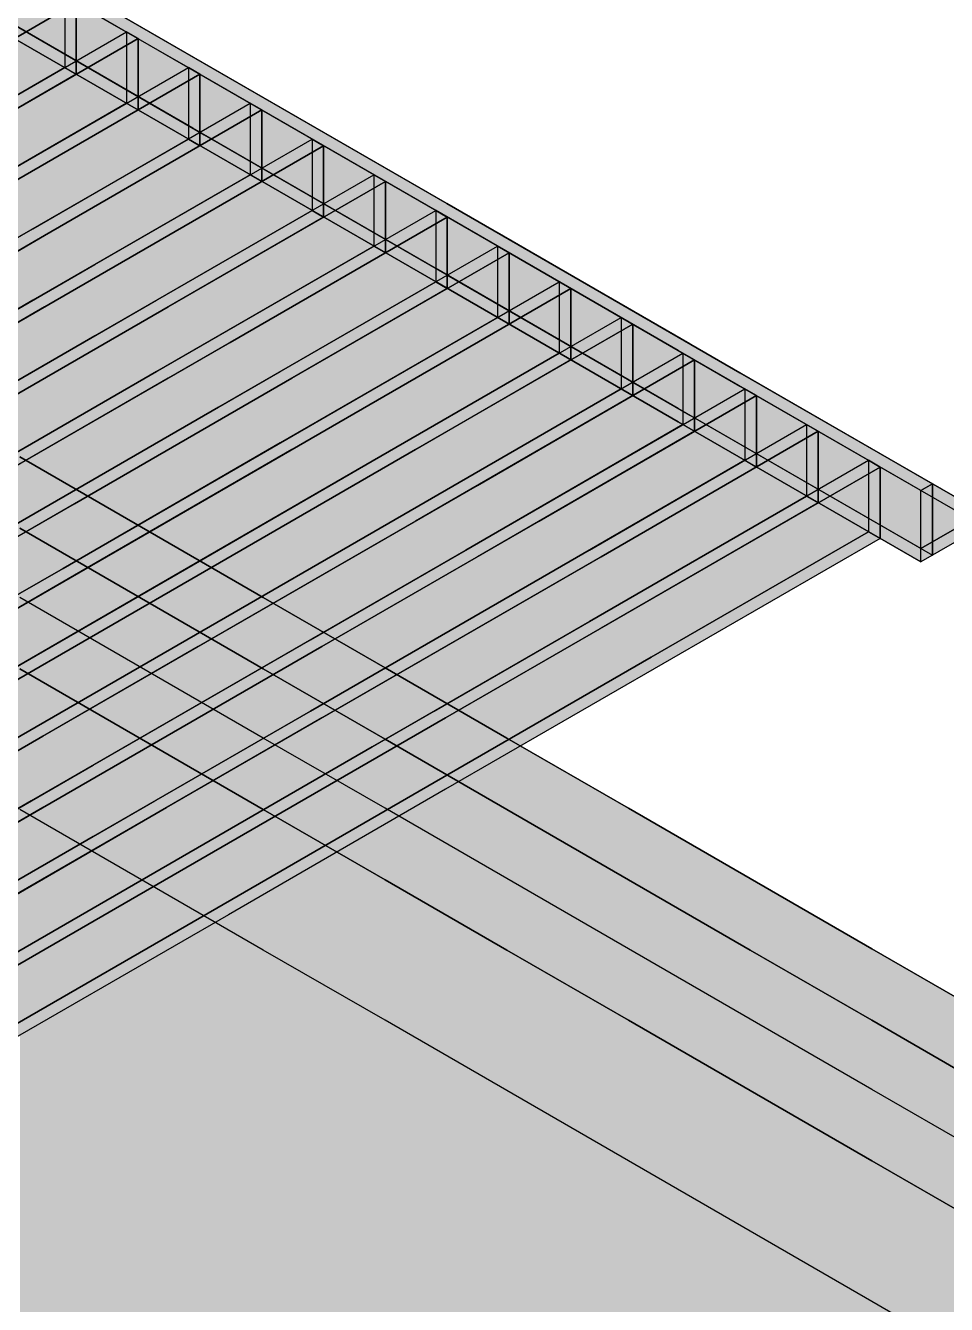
# Model space of a CAD drawing. Header units: metres. Extents: x 0 to 28.4, y 0 to 5.9.
# Drawn here: x 25.7743 to 26.1019, y 4.5685 to 5.0234 of the extents above; entities that cross this region are included whole.
import ezdxf

# ---------------------------------------------------------------- set-up
doc = ezdxf.new("R2010")
doc.units = ezdxf.units.M
doc.header["$LTSCALE"] = 0.25
doc.layers.add('ISO-ARISTAS', color=8, linetype='CONTINUOUS')
doc.layers.add('ISO-CONCRETO-SUP', color=254, linetype='CONTINUOUS', true_color=0xe8e8e8)

msp = doc.modelspace()

# ---------------------------------------------------------------- linework, layer by layer
at = {"layer": 'ISO-ARISTAS', "color": 250}
for p, q in [((25.83786, 5.00998), (25.75151, 5.05983)), ((25.75151, 5.05983), (25.83786, 5.00998)), ((25.83373, 5.0076), (25.74739, 5.05745)), ((25.83373, 5.0076), (25.74739, 5.05745)), ((25.85573, 4.99966), (25.76939, 5.04951)), ((25.76939, 5.04951), (25.85573, 4.99966)), ((25.76939, 5.04475), (25.85573, 4.9949)), ((25.76939, 5.04475), (25.85573, 4.9949)), ((25.83373, 4.98696), (25.74739, 5.03681)), ((25.83373, 4.98696), (25.74739, 5.03681)), ((25.71503, 4.98689), (25.79232, 5.03151)), ((25.79232, 5.03151), (25.71503, 4.98689)), ((25.83373, 4.9822), (25.74739, 5.03205)), ((25.83373, 4.9822), (25.74739, 5.03205)), ((25.74739, 5.03205), (25.83373, 4.9822)), ((25.74739, 5.03205), (25.83373, 4.9822)), ((25.75151, 5.03443), (25.83786, 4.98458)), ((25.75151, 5.03443), (25.83786, 4.98458)), ((25.78819, 5.03389), (25.78819, 5.00849)), ((25.78819, 5.03389), (25.78819, 5.00849)), ((25.79232, 5.00611), (25.79232, 5.03151)), ((25.79232, 5.03151), (25.79232, 5.00611)), ((25.73291, 4.97657), (25.81019, 5.02119)), ((25.73291, 4.97657), (25.81019, 5.02119)), ((25.73703, 4.97419), (25.81432, 5.01881)), ((25.81432, 5.01881), (25.73703, 4.97419)), ((25.81432, 5.01881), (25.81019, 5.02119)), ((25.81019, 5.02119), (25.81019, 4.99579)), ((25.81019, 5.02119), (25.81019, 4.99579)), ((25.81019, 5.02119), (25.81432, 5.01881)), ((25.81432, 4.99341), (25.81432, 5.01881)), ((25.81432, 5.01881), (25.81432, 4.99341)), ((25.9242, 4.96013), (25.83786, 5.00998)), ((25.83786, 5.00998), (25.9242, 4.96013)), ((25.71091, 4.96387), (25.78819, 5.00849)), ((25.78819, 5.00849), (25.71091, 4.96387)), ((25.79232, 5.00611), (25.71503, 4.96149)), ((25.79232, 5.00611), (25.71503, 4.96149)), ((25.7549, 4.96387), (25.83219, 5.00849)), ((25.7549, 4.96387), (25.83219, 5.00849)), ((25.75903, 4.96149), (25.83631, 5.00611)), ((25.83631, 5.00611), (25.75903, 4.96149)), ((25.78819, 5.00849), (25.79232, 5.00611)), ((25.78819, 5.00849), (25.79232, 5.00611)), ((25.83631, 5.00611), (25.83219, 5.00849)), ((25.83219, 5.00849), (25.83219, 4.98309)), ((25.83219, 5.00849), (25.83219, 4.98309)), ((25.83219, 5.00849), (25.83631, 5.00611)), ((25.92007, 4.95775), (25.83373, 5.0076)), ((25.92007, 4.95775), (25.83373, 5.0076)), ((25.83631, 4.98071), (25.83631, 5.00611)), ((25.83631, 5.00611), (25.83631, 4.98071)), ((25.94207, 4.94981), (25.85573, 4.99966)), ((25.85573, 4.99966), (25.94207, 4.94981)), ((25.73291, 4.95117), (25.81019, 4.99579)), ((25.81019, 4.99579), (25.73291, 4.95117)), ((25.7769, 4.95117), (25.85419, 4.99579)), ((25.7769, 4.95117), (25.85419, 4.99579)), ((25.81019, 4.99579), (25.81432, 4.99341)), ((25.81019, 4.99579), (25.81432, 4.99341)), ((25.85831, 4.99341), (25.85419, 4.99579)), ((25.85419, 4.99579), (25.85419, 4.97039)), ((25.85419, 4.99579), (25.85419, 4.97039)), ((25.85419, 4.99579), (25.85831, 4.99341)), ((25.85573, 4.9949), (25.94207, 4.94505)), ((25.85573, 4.9949), (25.94207, 4.94505)), ((25.81432, 4.99341), (25.73703, 4.94879)), ((25.81432, 4.99341), (25.73703, 4.94879)), ((25.78103, 4.94879), (25.85831, 4.99341)), ((25.85831, 4.99341), (25.78103, 4.94879)), ((25.85831, 4.96801), (25.85831, 4.99341)), ((25.85831, 4.99341), (25.85831, 4.96801)), ((25.92007, 4.93711), (25.83373, 4.98696)), ((25.92007, 4.93711), (25.83373, 4.98696)), ((25.7549, 4.93847), (25.83219, 4.98309)), ((25.83219, 4.98309), (25.7549, 4.93847)), ((25.7989, 4.93847), (25.87618, 4.98309)), ((25.7989, 4.93847), (25.87618, 4.98309)), ((25.83219, 4.98309), (25.83631, 4.98071)), ((25.83219, 4.98309), (25.83631, 4.98071)), ((25.92007, 4.93235), (25.83373, 4.9822)), ((25.92007, 4.93235), (25.83373, 4.9822)), ((25.83373, 4.9822), (25.92007, 4.93235)), ((25.83373, 4.9822), (25.92007, 4.93235)), ((25.83786, 4.98458), (25.9242, 4.93473)), ((25.83786, 4.98458), (25.9242, 4.93473)), ((25.88031, 4.98071), (25.87618, 4.98309)), ((25.87618, 4.98309), (25.87618, 4.95769)), ((25.87618, 4.98309), (25.87618, 4.95769)), ((25.87618, 4.98309), (25.88031, 4.98071)), ((25.83631, 4.98071), (25.75903, 4.93609)), ((25.83631, 4.98071), (25.75903, 4.93609)), ((25.80302, 4.93609), (25.88031, 4.98071)), ((25.88031, 4.98071), (25.80302, 4.93609)), ((25.88031, 4.95531), (25.88031, 4.98071)), ((25.88031, 4.98071), (25.88031, 4.95531)), ((25.7769, 4.92577), (25.85419, 4.97039)), ((25.85419, 4.97039), (25.7769, 4.92577)), ((25.85831, 4.96801), (25.78103, 4.92339)), ((25.85831, 4.96801), (25.78103, 4.92339)), ((25.8209, 4.92577), (25.89818, 4.97039)), ((25.8209, 4.92577), (25.89818, 4.97039)), ((25.82502, 4.92339), (25.9023, 4.96801)), ((25.9023, 4.96801), (25.82502, 4.92339)), ((25.85419, 4.97039), (25.85831, 4.96801)), ((25.85419, 4.97039), (25.85831, 4.96801)), ((25.9023, 4.96801), (25.89818, 4.97039)), ((25.89818, 4.97039), (25.89818, 4.94499)), ((25.89818, 4.97039), (25.89818, 4.94499)), ((25.89818, 4.97039), (25.9023, 4.96801)), ((25.9023, 4.94261), (25.9023, 4.96801)), ((25.9023, 4.96801), (25.9023, 4.94261)), ((26.01054, 4.91028), (25.9242, 4.96013)), ((25.9242, 4.96013), (26.01054, 4.91028)), ((25.7989, 4.91307), (25.87618, 4.95769)), ((25.87618, 4.95769), (25.7989, 4.91307)), ((25.88031, 4.95531), (25.80302, 4.91069)), ((25.88031, 4.95531), (25.80302, 4.91069)), ((25.84289, 4.91307), (25.92018, 4.95769)), ((25.84289, 4.91307), (25.92018, 4.95769)), ((25.84702, 4.91069), (25.9243, 4.95531)), ((25.9243, 4.95531), (25.84702, 4.91069)), ((25.87618, 4.95769), (25.88031, 4.95531)), ((25.87618, 4.95769), (25.88031, 4.95531)), ((26.00642, 4.9079), (25.92007, 4.95775)), ((26.00642, 4.9079), (25.92007, 4.95775)), ((25.9243, 4.95531), (25.92018, 4.95769)), ((25.92018, 4.95769), (25.92018, 4.93229)), ((25.92018, 4.95769), (25.92018, 4.93229)), ((25.92018, 4.95769), (25.9243, 4.95531)), ((25.9243, 4.92991), (25.9243, 4.95531)), ((25.9243, 4.95531), (25.9243, 4.92991)), ((25.69962, 4.90655), (25.7769, 4.95117)), ((25.69962, 4.90655), (25.7769, 4.95117)), ((26.02841, 4.89996), (25.94207, 4.94981)), ((25.94207, 4.94981), (26.02841, 4.89996)), ((25.70374, 4.90417), (25.78103, 4.94879)), ((25.78103, 4.94879), (25.70374, 4.90417)), ((25.8209, 4.90037), (25.89818, 4.94499)), ((25.89818, 4.94499), (25.8209, 4.90037)), ((25.86489, 4.90037), (25.94217, 4.94499)), ((25.86489, 4.90037), (25.94217, 4.94499)), ((25.89818, 4.94499), (25.9023, 4.94261)), ((25.89818, 4.94499), (25.9023, 4.94261)), ((25.94207, 4.94505), (26.02841, 4.8952)), ((25.94207, 4.94505), (26.02841, 4.8952)), ((25.9463, 4.94261), (25.94217, 4.94499)), ((25.94217, 4.94499), (25.94217, 4.91959)), ((25.94217, 4.94499), (25.94217, 4.91959)), ((25.94217, 4.94499), (25.9463, 4.94261)), ((25.9023, 4.94261), (25.82502, 4.89799)), ((25.9023, 4.94261), (25.82502, 4.89799)), ((25.86901, 4.89799), (25.9463, 4.94261)), ((25.9463, 4.94261), (25.86901, 4.89799)), ((25.9463, 4.91721), (25.9463, 4.94261)), ((25.9463, 4.94261), (25.9463, 4.91721)), ((25.72161, 4.89385), (25.7989, 4.93847)), ((25.72161, 4.89385), (25.7989, 4.93847)), ((25.72574, 4.89147), (25.80302, 4.93609)), ((25.80302, 4.93609), (25.72574, 4.89147)), ((26.00642, 4.88726), (25.92007, 4.93711)), ((26.00642, 4.88726), (25.92007, 4.93711)), ((25.84289, 4.88767), (25.92018, 4.93229)), ((25.92018, 4.93229), (25.84289, 4.88767)), ((25.88689, 4.88767), (25.96417, 4.93229)), ((25.88689, 4.88767), (25.96417, 4.93229)), ((26.00642, 4.8825), (25.92007, 4.93235)), ((26.00642, 4.8825), (25.92007, 4.93235)), ((25.92007, 4.93235), (26.00642, 4.8825)), ((25.92007, 4.93235), (26.00642, 4.8825)), ((25.92018, 4.93229), (25.9243, 4.92991)), ((25.92018, 4.93229), (25.9243, 4.92991)), ((25.9242, 4.93473), (26.01054, 4.88488)), ((25.9242, 4.93473), (26.01054, 4.88488)), ((25.9683, 4.92991), (25.96417, 4.93229)), ((25.96417, 4.93229), (25.96417, 4.90689)), ((25.96417, 4.93229), (25.96417, 4.90689)), ((25.96417, 4.93229), (25.9683, 4.92991)), ((25.9243, 4.92991), (25.84702, 4.88529)), ((25.9243, 4.92991), (25.84702, 4.88529)), ((25.89101, 4.88529), (25.9683, 4.92991)), ((25.9683, 4.92991), (25.89101, 4.88529)), ((25.9683, 4.90451), (25.9683, 4.92991)), ((25.9683, 4.92991), (25.9683, 4.90451)), ((25.69962, 4.88115), (25.7769, 4.92577)), ((25.7769, 4.92577), (25.69962, 4.88115)), ((25.78103, 4.92339), (25.70374, 4.87877)), ((25.78103, 4.92339), (25.70374, 4.87877)), ((25.74361, 4.88115), (25.8209, 4.92577)), ((25.74361, 4.88115), (25.8209, 4.92577)), ((25.74774, 4.87877), (25.82502, 4.92339)), ((25.82502, 4.92339), (25.74774, 4.87877)), ((25.86489, 4.87497), (25.94217, 4.91959)), ((25.94217, 4.91959), (25.86489, 4.87497)), ((25.90888, 4.87497), (25.98617, 4.91959)), ((25.90888, 4.87497), (25.98617, 4.91959)), ((25.94217, 4.91959), (25.9463, 4.91721)), ((25.94217, 4.91959), (25.9463, 4.91721)), ((25.99029, 4.91721), (25.98617, 4.91959)), ((25.98617, 4.91959), (25.98617, 4.89419)), ((25.98617, 4.91959), (25.98617, 4.89419)), ((25.98617, 4.91959), (25.99029, 4.91721)), ((25.72161, 4.86845), (25.7989, 4.91307)), ((25.7989, 4.91307), (25.72161, 4.86845)), ((25.76561, 4.86845), (25.84289, 4.91307)), ((25.76561, 4.86845), (25.84289, 4.91307)), ((25.9463, 4.91721), (25.86901, 4.87259)), ((25.9463, 4.91721), (25.86901, 4.87259)), ((25.91301, 4.87259), (25.99029, 4.91721)), ((25.99029, 4.91721), (25.91301, 4.87259)), ((25.99029, 4.89181), (25.99029, 4.91721)), ((25.99029, 4.91721), (25.99029, 4.89181)), ((25.80302, 4.91069), (25.72574, 4.86607)), ((25.80302, 4.91069), (25.72574, 4.86607)), ((25.76973, 4.86607), (25.84702, 4.91069)), ((25.84702, 4.91069), (25.76973, 4.86607)), ((26.09688, 4.86043), (26.01054, 4.91028)), ((26.01054, 4.91028), (26.09688, 4.86043)), ((25.88689, 4.86227), (25.96417, 4.90689)), ((25.96417, 4.90689), (25.88689, 4.86227)), ((25.9683, 4.90451), (25.89101, 4.85989)), ((25.9683, 4.90451), (25.89101, 4.85989)), ((25.93088, 4.86227), (26.00816, 4.90689)), ((25.93088, 4.86227), (26.00816, 4.90689)), ((25.93501, 4.85989), (26.01229, 4.90451)), ((26.01229, 4.90451), (25.93501, 4.85989)), ((25.96417, 4.90689), (25.9683, 4.90451)), ((25.96417, 4.90689), (25.9683, 4.90451)), ((26.09276, 4.85805), (26.00642, 4.9079)), ((26.09276, 4.85805), (26.00642, 4.9079)), ((26.01229, 4.90451), (26.00816, 4.90689)), ((26.00816, 4.90689), (26.00816, 4.88149)), ((26.00816, 4.90689), (26.00816, 4.88149)), ((26.00816, 4.90689), (26.01229, 4.90451)), ((26.01229, 4.87911), (26.01229, 4.90451)), ((26.01229, 4.90451), (26.01229, 4.87911)), ((25.74361, 4.85575), (25.8209, 4.90037)), ((25.8209, 4.90037), (25.74361, 4.85575)), ((25.78761, 4.85575), (25.86489, 4.90037)), ((25.78761, 4.85575), (25.86489, 4.90037)), ((26.11476, 4.85011), (26.02841, 4.89996)), ((26.02841, 4.89996), (26.11476, 4.85011)), ((25.82502, 4.89799), (25.74774, 4.85337)), ((25.82502, 4.89799), (25.74774, 4.85337)), ((25.79173, 4.85337), (25.86901, 4.89799)), ((25.86901, 4.89799), (25.79173, 4.85337)), ((26.02841, 4.8952), (26.11476, 4.84535)), ((26.02841, 4.8952), (26.11476, 4.84535)), ((25.90888, 4.84957), (25.98617, 4.89419)), ((25.98617, 4.89419), (25.90888, 4.84957)), ((25.99029, 4.89181), (25.91301, 4.84719)), ((25.99029, 4.89181), (25.91301, 4.84719)), ((25.95288, 4.84957), (26.03016, 4.89419)), ((25.95288, 4.84957), (26.03016, 4.89419)), ((25.957, 4.84719), (26.03429, 4.89181)), ((26.03429, 4.89181), (25.957, 4.84719)), ((25.98617, 4.89419), (25.99029, 4.89181)), ((25.98617, 4.89419), (25.99029, 4.89181)), ((26.03429, 4.89181), (26.03016, 4.89419)), ((26.03016, 4.89419), (26.03016, 4.86879)), ((26.03016, 4.89419), (26.03016, 4.86879)), ((26.03016, 4.89419), (26.03429, 4.89181)), ((26.03429, 4.86641), (26.03429, 4.89181)), ((26.03429, 4.89181), (26.03429, 4.86641)), ((25.76561, 4.84305), (25.84289, 4.88767)), ((25.84289, 4.88767), (25.76561, 4.84305)), ((25.8096, 4.84305), (25.88689, 4.88767)), ((25.8096, 4.84305), (25.88689, 4.88767)), ((26.09276, 4.83741), (26.00642, 4.88726)), ((26.09276, 4.83741), (26.00642, 4.88726)), ((25.84702, 4.88529), (25.76973, 4.84067)), ((25.84702, 4.88529), (25.76973, 4.84067)), ((25.81373, 4.84067), (25.89101, 4.88529)), ((25.89101, 4.88529), (25.81373, 4.84067)), ((25.93088, 4.83687), (26.00816, 4.88149)), ((26.00816, 4.88149), (25.93088, 4.83687)), ((25.97487, 4.83687), (26.05216, 4.88149)), ((25.97487, 4.83687), (26.05216, 4.88149)), ((26.09276, 4.83265), (26.00642, 4.8825)), ((26.09276, 4.83265), (26.00642, 4.8825)), ((26.00642, 4.8825), (26.09276, 4.83265)), ((26.00642, 4.8825), (26.09276, 4.83265)), ((26.00816, 4.88149), (26.01229, 4.87911)), ((26.00816, 4.88149), (26.01229, 4.87911)), ((26.01054, 4.88488), (26.09688, 4.83503)), ((26.01054, 4.88488), (26.09688, 4.83503)), ((26.05628, 4.87911), (26.05216, 4.88149)), ((26.05216, 4.88149), (26.05216, 4.85609)), ((26.05216, 4.88149), (26.05216, 4.85609)), ((26.05216, 4.88149), (26.05628, 4.87911)), ((26.01229, 4.87911), (25.93501, 4.83449)), ((26.01229, 4.87911), (25.93501, 4.83449)), ((25.979, 4.83449), (26.05628, 4.87911)), ((26.05628, 4.87911), (25.979, 4.83449)), ((26.05628, 4.85371), (26.05628, 4.87911)), ((26.05628, 4.87911), (26.05628, 4.85371)), ((25.78761, 4.83035), (25.86489, 4.87497)), ((25.86489, 4.87497), (25.78761, 4.83035)), ((25.86901, 4.87259), (25.79173, 4.82797)), ((25.86901, 4.87259), (25.79173, 4.82797)), ((25.8316, 4.83035), (25.90888, 4.87497)), ((25.8316, 4.83035), (25.90888, 4.87497)), ((25.83572, 4.82797), (25.91301, 4.87259)), ((25.91301, 4.87259), (25.83572, 4.82797)), ((25.81554, 4.845), (25.77224, 4.87)), ((25.77224, 4.87), (25.81554, 4.845)), ((25.95288, 4.82417), (26.03016, 4.86879)), ((26.03016, 4.86879), (25.95288, 4.82417)), ((25.99687, 4.82417), (26.07416, 4.86879)), ((25.99687, 4.82417), (26.07416, 4.86879)), ((26.03016, 4.86879), (26.03429, 4.86641)), ((26.03016, 4.86879), (26.03429, 4.86641)), ((26.07828, 4.86641), (26.07416, 4.86879)), ((26.07416, 4.86879), (26.07416, 4.84339)), ((26.07416, 4.86879), (26.07416, 4.84339)), ((26.07416, 4.86879), (26.07828, 4.86641)), ((26.03429, 4.86641), (25.957, 4.82179)), ((26.03429, 4.86641), (25.957, 4.82179)), ((26.001, 4.82179), (26.07828, 4.86641)), ((26.07828, 4.86641), (26.001, 4.82179)), ((26.07828, 4.84101), (26.07828, 4.86641)), ((26.07828, 4.86641), (26.07828, 4.84101)), ((25.8096, 4.81765), (25.88689, 4.86227)), ((25.88689, 4.86227), (25.8096, 4.81765)), ((25.89101, 4.85989), (25.81373, 4.81527)), ((25.89101, 4.85989), (25.81373, 4.81527)), ((25.8536, 4.81765), (25.93088, 4.86227)), ((25.8536, 4.81765), (25.93088, 4.86227)), ((25.85772, 4.81527), (25.93501, 4.85989)), ((25.93501, 4.85989), (25.85772, 4.81527)), ((26.09688, 4.86043), (26.09276, 4.85805)), ((26.09276, 4.85805), (26.09688, 4.86043)), ((26.09688, 4.83503), (26.09688, 4.86043)), ((26.09688, 4.86043), (26.09688, 4.83503)), ((25.71032, 4.81113), (25.78761, 4.85575)), ((25.71032, 4.81113), (25.78761, 4.85575)), ((25.97487, 4.81147), (26.05216, 4.85609)), ((26.05216, 4.85609), (25.97487, 4.81147)), ((26.05216, 4.85609), (26.05628, 4.85371)), ((26.05216, 4.85609), (26.05628, 4.85371)), ((26.09276, 4.83265), (26.09276, 4.85805)), ((26.09276, 4.83265), (26.09276, 4.85805)), ((25.71445, 4.80875), (25.79173, 4.85337)), ((25.79173, 4.85337), (25.71445, 4.80875)), ((25.8316, 4.80495), (25.90888, 4.84957)), ((25.90888, 4.84957), (25.8316, 4.80495)), ((25.87559, 4.80495), (25.95288, 4.84957)), ((25.87559, 4.80495), (25.95288, 4.84957)), ((26.05628, 4.85371), (25.979, 4.80909)), ((26.05628, 4.85371), (25.979, 4.80909)), ((26.11476, 4.85011), (26.09276, 4.83741)), ((26.09276, 4.83741), (26.11476, 4.85011)), ((25.85885, 4.82), (25.81554, 4.845)), ((25.81554, 4.845), (25.85885, 4.82)), ((25.91301, 4.84719), (25.83572, 4.80257)), ((25.91301, 4.84719), (25.83572, 4.80257)), ((25.87972, 4.80257), (25.957, 4.84719)), ((25.957, 4.84719), (25.87972, 4.80257)), ((26.11476, 4.84535), (26.09276, 4.83265)), ((26.11476, 4.84535), (26.09276, 4.83265)), ((25.73232, 4.79843), (25.8096, 4.84305)), ((25.73232, 4.79843), (25.8096, 4.84305)), ((25.73644, 4.79605), (25.81373, 4.84067)), ((25.81373, 4.84067), (25.73644, 4.79605)), ((25.81554, 4.8196), (25.77224, 4.8446)), ((25.77224, 4.8446), (25.81554, 4.8196)), ((25.77224, 4.8446), (25.81554, 4.8196)), ((25.77224, 4.8446), (25.81554, 4.8196)), ((25.99687, 4.79877), (26.07416, 4.84339)), ((26.07416, 4.84339), (25.99687, 4.79877)), ((26.07828, 4.84101), (26.001, 4.79639)), ((26.07828, 4.84101), (26.001, 4.79639)), ((26.07416, 4.84339), (26.07828, 4.84101)), ((26.07416, 4.84339), (26.07828, 4.84101)), ((25.8536, 4.79225), (25.93088, 4.83687)), ((25.93088, 4.83687), (25.8536, 4.79225)), ((25.89759, 4.79225), (25.97487, 4.83687)), ((25.89759, 4.79225), (25.97487, 4.83687)), ((26.09276, 4.83265), (26.09276, 4.83741)), ((26.09276, 4.83265), (26.09276, 4.83741)), ((25.93501, 4.83449), (25.85772, 4.78987)), ((25.93501, 4.83449), (25.85772, 4.78987)), ((25.90172, 4.78987), (25.979, 4.83449)), ((25.979, 4.83449), (25.90172, 4.78987)), ((26.09688, 4.83503), (26.09276, 4.83265)), ((26.09688, 4.83503), (26.09276, 4.83265)), ((25.71032, 4.78573), (25.78761, 4.83035)), ((25.78761, 4.83035), (25.71032, 4.78573)), ((25.79173, 4.82797), (25.71445, 4.78335)), ((25.79173, 4.82797), (25.71445, 4.78335)), ((25.75432, 4.78573), (25.8316, 4.83035)), ((25.75432, 4.78573), (25.8316, 4.83035)), ((25.75844, 4.78335), (25.83572, 4.82797)), ((25.83572, 4.82797), (25.75844, 4.78335)), ((25.87559, 4.77955), (25.95288, 4.82417)), ((25.95288, 4.82417), (25.87559, 4.77955)), ((25.91959, 4.77955), (25.99687, 4.82417)), ((25.91959, 4.77955), (25.99687, 4.82417)), ((25.73232, 4.77303), (25.8096, 4.81765)), ((25.8096, 4.81765), (25.73232, 4.77303)), ((25.81554, 4.795), (25.77224, 4.82)), ((25.81554, 4.795), (25.77224, 4.82)), ((25.77631, 4.77303), (25.8536, 4.81765)), ((25.77631, 4.77303), (25.8536, 4.81765)), ((25.85885, 4.7946), (25.81554, 4.8196)), ((25.81554, 4.8196), (25.85885, 4.7946)), ((25.81554, 4.8196), (25.85885, 4.7946)), ((25.81554, 4.8196), (25.85885, 4.7946)), ((25.90215, 4.795), (25.85885, 4.82)), ((25.85885, 4.82), (25.90215, 4.795)), ((25.957, 4.82179), (25.87972, 4.77717)), ((25.957, 4.82179), (25.87972, 4.77717)), ((25.92371, 4.77717), (26.001, 4.82179)), ((26.001, 4.82179), (25.92371, 4.77717)), ((25.81373, 4.81527), (25.73644, 4.77065)), ((25.81373, 4.81527), (25.73644, 4.77065)), ((25.78044, 4.77065), (25.85772, 4.81527)), ((25.85772, 4.81527), (25.78044, 4.77065)), ((25.89759, 4.76685), (25.97487, 4.81147)), ((25.97487, 4.81147), (25.89759, 4.76685)), ((25.979, 4.80909), (25.90172, 4.76447)), ((25.979, 4.80909), (25.90172, 4.76447)), ((25.75432, 4.76033), (25.8316, 4.80495)), ((25.8316, 4.80495), (25.75432, 4.76033)), ((25.79831, 4.76033), (25.87559, 4.80495)), ((25.79831, 4.76033), (25.87559, 4.80495)), ((25.83572, 4.80257), (25.75844, 4.75795)), ((25.83572, 4.80257), (25.75844, 4.75795)), ((25.80243, 4.75795), (25.87972, 4.80257)), ((25.87972, 4.80257), (25.80243, 4.75795)), ((25.85885, 4.77), (25.81554, 4.795)), ((25.85885, 4.77), (25.81554, 4.795)), ((25.94545, 4.77), (25.90215, 4.795)), ((25.90215, 4.795), (25.94545, 4.77)), ((25.91959, 4.75415), (25.99687, 4.79877)), ((25.99687, 4.79877), (25.91959, 4.75415)), ((26.001, 4.79639), (25.92371, 4.75177)), ((26.001, 4.79639), (25.92371, 4.75177)), ((25.81554, 4.7696), (25.77224, 4.7946)), ((25.77224, 4.7946), (25.81554, 4.7696)), ((25.77631, 4.74763), (25.8536, 4.79225)), ((25.8536, 4.79225), (25.77631, 4.74763)), ((25.82031, 4.74763), (25.89759, 4.79225)), ((25.82031, 4.74763), (25.89759, 4.79225)), ((25.90215, 4.7696), (25.85885, 4.7946)), ((25.85885, 4.7946), (25.90215, 4.7696)), ((25.85885, 4.7946), (25.90215, 4.7696)), ((25.85885, 4.7946), (25.90215, 4.7696)), ((25.85772, 4.78987), (25.78044, 4.74525)), ((25.85772, 4.78987), (25.78044, 4.74525)), ((25.82443, 4.74525), (25.90172, 4.78987)), ((25.90172, 4.78987), (25.82443, 4.74525)), ((25.79831, 4.73493), (25.87559, 4.77955)), ((25.87559, 4.77955), (25.79831, 4.73493)), ((25.87972, 4.77717), (25.80243, 4.73255)), ((25.87972, 4.77717), (25.80243, 4.73255)), ((25.8423, 4.73493), (25.91959, 4.77955)), ((25.8423, 4.73493), (25.91959, 4.77955)), ((25.84643, 4.73255), (25.92371, 4.77717)), ((25.92371, 4.77717), (25.84643, 4.73255)), ((25.69903, 4.72841), (25.77631, 4.77303)), ((25.69903, 4.72841), (25.77631, 4.77303)), ((25.70315, 4.72603), (25.78044, 4.77065)), ((25.78044, 4.77065), (25.70315, 4.72603)), ((25.85885, 4.7446), (25.81554, 4.7696)), ((25.81554, 4.7696), (25.85885, 4.7446)), ((25.90215, 4.745), (25.85885, 4.77)), ((25.90215, 4.745), (25.85885, 4.77)), ((25.94545, 4.7446), (25.90215, 4.7696)), ((25.90215, 4.7696), (25.94545, 4.7446)), ((25.90215, 4.7696), (25.94545, 4.7446)), ((25.90215, 4.7696), (25.94545, 4.7446)), ((25.98875, 4.745), (25.94545, 4.77)), ((25.94545, 4.77), (25.98875, 4.745)), ((25.82031, 4.72223), (25.89759, 4.76685)), ((25.89759, 4.76685), (25.82031, 4.72223)), ((25.90172, 4.76447), (25.82443, 4.71985)), ((25.90172, 4.76447), (25.82443, 4.71985)), ((25.72103, 4.71571), (25.79831, 4.76033)), ((25.72103, 4.71571), (25.79831, 4.76033)), ((25.72515, 4.71333), (25.80243, 4.75795)), ((25.80243, 4.75795), (25.72515, 4.71333)), ((25.8423, 4.70953), (25.91959, 4.75415)), ((25.91959, 4.75415), (25.8423, 4.70953)), ((25.92371, 4.75177), (25.84643, 4.70715)), ((25.92371, 4.75177), (25.84643, 4.70715)), ((25.69903, 4.70301), (25.77631, 4.74763)), ((25.77631, 4.74763), (25.69903, 4.70301)), ((25.78044, 4.74525), (25.70315, 4.70063)), ((25.78044, 4.74525), (25.70315, 4.70063)), ((25.74302, 4.70301), (25.82031, 4.74763)), ((25.74302, 4.70301), (25.82031, 4.74763)), ((25.74715, 4.70063), (25.82443, 4.74525)), ((25.82443, 4.74525), (25.74715, 4.70063)), ((25.94545, 4.72), (25.90215, 4.745)), ((25.94545, 4.72), (25.90215, 4.745)), ((26.03205, 4.72), (25.98875, 4.745)), ((25.98875, 4.745), (26.03205, 4.72)), ((25.81554, 4.7196), (25.77224, 4.7446)), ((25.81554, 4.7196), (25.77224, 4.7446)), ((25.90215, 4.7196), (25.85885, 4.7446)), ((25.85885, 4.7446), (25.90215, 4.7196)), ((25.98875, 4.7196), (25.94545, 4.7446)), ((25.94545, 4.7446), (25.98875, 4.7196)), ((25.94545, 4.7446), (25.98875, 4.7196)), ((25.94545, 4.7446), (25.98875, 4.7196)), ((25.72103, 4.69031), (25.79831, 4.73493)), ((25.79831, 4.73493), (25.72103, 4.69031)), ((25.80243, 4.73255), (25.72515, 4.68793)), ((25.80243, 4.73255), (25.72515, 4.68793)), ((25.76502, 4.69031), (25.8423, 4.73493)), ((25.76502, 4.69031), (25.8423, 4.73493)), ((25.76914, 4.68793), (25.84643, 4.73255)), ((25.84643, 4.73255), (25.76914, 4.68793)), ((25.74302, 4.67761), (25.82031, 4.72223)), ((25.82031, 4.72223), (25.74302, 4.67761)), ((25.82443, 4.71985), (25.74715, 4.67523)), ((25.82443, 4.71985), (25.74715, 4.67523)), ((25.85885, 4.6946), (25.81554, 4.7196)), ((25.85885, 4.6946), (25.81554, 4.7196)), ((25.94545, 4.6946), (25.90215, 4.7196)), ((25.90215, 4.7196), (25.94545, 4.6946)), ((25.98875, 4.695), (25.94545, 4.72)), ((25.98875, 4.695), (25.94545, 4.72)), ((26.03205, 4.6946), (25.98875, 4.7196)), ((25.98875, 4.7196), (26.03205, 4.6946)), ((25.98875, 4.7196), (26.03205, 4.6946)), ((25.98875, 4.7196), (26.03205, 4.6946)), ((26.07535, 4.695), (26.03205, 4.72)), ((26.03205, 4.72), (26.07535, 4.695)), ((25.76502, 4.66491), (25.8423, 4.70953)), ((25.8423, 4.70953), (25.76502, 4.66491)), ((25.84643, 4.70715), (25.76914, 4.66253)), ((25.84643, 4.70715), (25.76914, 4.66253)), ((26.03205, 4.67), (25.98875, 4.695)), ((26.03205, 4.67), (25.98875, 4.695)), ((26.11865, 4.67), (26.07535, 4.695)), ((26.07535, 4.695), (26.11865, 4.67)), ((25.90215, 4.6696), (25.85885, 4.6946)), ((25.90215, 4.6696), (25.85885, 4.6946)), ((25.98875, 4.6696), (25.94545, 4.6946)), ((25.94545, 4.6946), (25.98875, 4.6696)), ((26.07535, 4.6696), (26.03205, 4.6946)), ((26.03205, 4.6946), (26.07535, 4.6696)), ((26.03205, 4.6946), (26.07535, 4.6696)), ((26.03205, 4.6946), (26.07535, 4.6696)), ((25.94545, 4.6446), (25.90215, 4.6696)), ((25.94545, 4.6446), (25.90215, 4.6696)), ((26.03205, 4.6446), (25.98875, 4.6696)), ((25.98875, 4.6696), (26.03205, 4.6446)), ((26.07535, 4.645), (26.03205, 4.67)), ((26.07535, 4.645), (26.03205, 4.67)), ((26.11865, 4.6446), (26.07535, 4.6696)), ((26.07535, 4.6696), (26.11865, 4.6446)), ((26.07535, 4.6696), (26.11865, 4.6446)), ((26.07535, 4.6696), (26.11865, 4.6446)), ((26.11865, 4.62), (26.07535, 4.645)), ((26.11865, 4.62), (26.07535, 4.645)), ((25.98875, 4.6196), (25.94545, 4.6446)), ((25.98875, 4.6196), (25.94545, 4.6446)), ((26.07535, 4.6196), (26.03205, 4.6446)), ((26.03205, 4.6446), (26.07535, 4.6196)), ((26.03205, 4.5946), (25.98875, 4.6196)), ((26.03205, 4.5946), (25.98875, 4.6196)), ((26.11865, 4.5946), (26.07535, 4.6196)), ((26.07535, 4.6196), (26.11865, 4.5946)), ((26.07535, 4.5696), (26.03205, 4.5946)), ((26.07535, 4.5696), (26.03205, 4.5946)), ((26.11865, 4.5446), (26.07535, 4.5696)), ((26.11865, 4.5446), (26.07535, 4.5696))]:
    msp.add_line(p, q, dxfattribs=at)
at = {"layer": 'ISO-CONCRETO-SUP', "true_color": 0x525d6b}
for points in [[(25.75151, 5.05983), (25.83786, 5.00998), (25.74739, 5.05745), (25.83373, 5.0076)], [(25.76939, 5.04951), (25.85573, 4.99966), (25.74739, 5.03681), (25.83373, 4.98696)], [(25.76939, 5.04475), (25.85573, 4.9949), (25.74739, 5.03205), (25.83373, 4.9822)], [(25.78819, 5.03389), (25.79232, 5.03151), (25.71091, 4.98927), (25.71503, 4.98689)], [(25.75151, 5.03443), (25.83786, 4.98458), (25.74739, 5.03205), (25.83373, 4.9822)], [(25.81019, 5.02119), (25.81432, 5.01881), (25.73291, 4.97657), (25.73703, 4.97419)], [(25.83786, 5.00998), (25.9242, 4.96013), (25.83373, 5.0076), (25.92007, 4.95775)], [(25.78819, 5.00849), (25.79232, 5.00611), (25.71091, 4.96387), (25.71503, 4.96149)], [(25.83219, 5.00849), (25.83631, 5.00611), (25.7549, 4.96387), (25.75903, 4.96149)], [(25.85573, 4.99966), (25.94207, 4.94981), (25.83373, 4.98696), (25.92007, 4.93711)], [(25.81019, 4.99579), (25.81432, 4.99341), (25.73291, 4.95117), (25.73703, 4.94879)], [(25.85419, 4.99579), (25.85831, 4.99341), (25.7769, 4.95117), (25.78103, 4.94879)], [(25.85573, 4.9949), (25.94207, 4.94505), (25.83373, 4.9822), (25.92007, 4.93235)], [(25.83219, 4.98309), (25.83631, 4.98071), (25.7549, 4.93847), (25.75903, 4.93609)], [(25.87618, 4.98309), (25.88031, 4.98071), (25.7989, 4.93847), (25.80302, 4.93609)], [(25.83786, 4.98458), (25.9242, 4.93473), (25.83373, 4.9822), (25.92007, 4.93235)], [(25.85419, 4.97039), (25.85831, 4.96801), (25.7769, 4.92577), (25.78103, 4.92339)], [(25.89818, 4.97039), (25.9023, 4.96801), (25.8209, 4.92577), (25.82502, 4.92339)], [(25.9242, 4.96013), (26.01054, 4.91028), (25.92007, 4.95775), (26.00642, 4.9079)], [(25.87618, 4.95769), (25.88031, 4.95531), (25.7989, 4.91307), (25.80302, 4.91069)], [(25.92018, 4.95769), (25.9243, 4.95531), (25.84289, 4.91307), (25.84702, 4.91069)], [(25.7769, 4.95117), (25.78103, 4.94879), (25.69962, 4.90655), (25.70374, 4.90417)], [(25.94207, 4.94981), (26.02841, 4.89996), (25.92007, 4.93711), (26.00642, 4.88726)], [(25.89818, 4.94499), (25.9023, 4.94261), (25.8209, 4.90037), (25.82502, 4.89799)], [(25.94217, 4.94499), (25.9463, 4.94261), (25.86489, 4.90037), (25.86901, 4.89799)], [(25.94207, 4.94505), (26.02841, 4.8952), (25.92007, 4.93235), (26.00642, 4.8825)], [(25.7989, 4.93847), (25.80302, 4.93609), (25.72161, 4.89385), (25.72574, 4.89147)], [(25.92018, 4.93229), (25.9243, 4.92991), (25.84289, 4.88767), (25.84702, 4.88529)], [(25.96417, 4.93229), (25.9683, 4.92991), (25.88689, 4.88767), (25.89101, 4.88529)], [(25.9242, 4.93473), (26.01054, 4.88488), (25.92007, 4.93235), (26.00642, 4.8825)], [(25.7769, 4.92577), (25.78103, 4.92339), (25.69962, 4.88115), (25.70374, 4.87877)], [(25.8209, 4.92577), (25.82502, 4.92339), (25.74361, 4.88115), (25.74774, 4.87877)], [(25.94217, 4.91959), (25.9463, 4.91721), (25.86489, 4.87497), (25.86901, 4.87259)], [(25.98617, 4.91959), (25.99029, 4.91721), (25.90888, 4.87497), (25.91301, 4.87259)], [(25.7989, 4.91307), (25.80302, 4.91069), (25.72161, 4.86845), (25.72574, 4.86607)], [(25.84289, 4.91307), (25.84702, 4.91069), (25.76561, 4.86845), (25.76973, 4.86607)], [(26.01054, 4.91028), (26.09688, 4.86043), (26.00642, 4.9079), (26.09276, 4.85805)], [(25.96417, 4.90689), (25.9683, 4.90451), (25.88689, 4.86227), (25.89101, 4.85989)], [(26.00816, 4.90689), (26.01229, 4.90451), (25.93088, 4.86227), (25.93501, 4.85989)], [(25.8209, 4.90037), (25.82502, 4.89799), (25.74361, 4.85575), (25.74774, 4.85337)], [(25.86489, 4.90037), (25.86901, 4.89799), (25.78761, 4.85575), (25.79173, 4.85337)], [(26.02841, 4.89996), (26.11476, 4.85011), (26.00642, 4.88726), (26.09276, 4.83741)], [(26.02841, 4.8952), (26.11476, 4.84535), (26.00642, 4.8825), (26.09276, 4.83265)], [(25.98617, 4.89419), (25.99029, 4.89181), (25.90888, 4.84957), (25.91301, 4.84719)], [(26.03016, 4.89419), (26.03429, 4.89181), (25.95288, 4.84957), (25.957, 4.84719)], [(25.84289, 4.88767), (25.84702, 4.88529), (25.76561, 4.84305), (25.76973, 4.84067)], [(25.88689, 4.88767), (25.89101, 4.88529), (25.8096, 4.84305), (25.81373, 4.84067)], [(26.00816, 4.88149), (26.01229, 4.87911), (25.93088, 4.83687), (25.93501, 4.83449)], [(26.05216, 4.88149), (26.05628, 4.87911), (25.97487, 4.83687), (25.979, 4.83449)], [(26.01054, 4.88488), (26.09688, 4.83503), (26.00642, 4.8825), (26.09276, 4.83265)], [(25.86489, 4.87497), (25.86901, 4.87259), (25.78761, 4.83035), (25.79173, 4.82797)], [(25.90888, 4.87497), (25.91301, 4.87259), (25.8316, 4.83035), (25.83572, 4.82797)], [(26.03016, 4.86879), (26.03429, 4.86641), (25.95288, 4.82417), (25.957, 4.82179)], [(26.07416, 4.86879), (26.07828, 4.86641), (25.99687, 4.82417), (26.001, 4.82179)], [(25.88689, 4.86227), (25.89101, 4.85989), (25.8096, 4.81765), (25.81373, 4.81527)], [(25.93088, 4.86227), (25.93501, 4.85989), (25.8536, 4.81765), (25.85772, 4.81527)], [(25.78761, 4.85575), (25.79173, 4.85337), (25.71032, 4.81113), (25.71445, 4.80875)], [(26.05216, 4.85609), (26.05628, 4.85371), (25.97487, 4.81147), (25.979, 4.80909)], [(25.90888, 4.84957), (25.91301, 4.84719), (25.8316, 4.80495), (25.83572, 4.80257)], [(25.95288, 4.84957), (25.957, 4.84719), (25.87559, 4.80495), (25.87972, 4.80257)], [(25.8096, 4.84305), (25.81373, 4.84067), (25.73232, 4.79843), (25.73644, 4.79605)], [(26.07416, 4.84339), (26.07828, 4.84101), (25.99687, 4.79877), (26.001, 4.79639)], [(25.93088, 4.83687), (25.93501, 4.83449), (25.8536, 4.79225), (25.85772, 4.78987)], [(25.97487, 4.83687), (25.979, 4.83449), (25.89759, 4.79225), (25.90172, 4.78987)], [(25.78761, 4.83035), (25.79173, 4.82797), (25.71032, 4.78573), (25.71445, 4.78335)], [(25.8316, 4.83035), (25.83572, 4.82797), (25.75432, 4.78573), (25.75844, 4.78335)], [(25.95288, 4.82417), (25.957, 4.82179), (25.87559, 4.77955), (25.87972, 4.77717)], [(25.99687, 4.82417), (26.001, 4.82179), (25.91959, 4.77955), (25.92371, 4.77717)], [(25.8096, 4.81765), (25.81373, 4.81527), (25.73232, 4.77303), (25.73644, 4.77065)], [(25.8536, 4.81765), (25.85772, 4.81527), (25.77631, 4.77303), (25.78044, 4.77065)], [(25.97487, 4.81147), (25.979, 4.80909), (25.89759, 4.76685), (25.90172, 4.76447)], [(25.8316, 4.80495), (25.83572, 4.80257), (25.75432, 4.76033), (25.75844, 4.75795)], [(25.87559, 4.80495), (25.87972, 4.80257), (25.79831, 4.76033), (25.80243, 4.75795)], [(25.99687, 4.79877), (26.001, 4.79639), (25.91959, 4.75415), (25.92371, 4.75177)], [(25.8536, 4.79225), (25.85772, 4.78987), (25.77631, 4.74763), (25.78044, 4.74525)], [(25.89759, 4.79225), (25.90172, 4.78987), (25.82031, 4.74763), (25.82443, 4.74525)], [(25.87559, 4.77955), (25.87972, 4.77717), (25.79831, 4.73493), (25.80243, 4.73255)], [(25.91959, 4.77955), (25.92371, 4.77717), (25.8423, 4.73493), (25.84643, 4.73255)], [(25.77631, 4.77303), (25.78044, 4.77065), (25.69903, 4.72841), (25.70315, 4.72603)], [(25.89759, 4.76685), (25.90172, 4.76447), (25.82031, 4.72223), (25.82443, 4.71985)], [(25.79831, 4.76033), (25.80243, 4.75795), (25.72103, 4.71571), (25.72515, 4.71333)], [(25.91959, 4.75415), (25.92371, 4.75177), (25.8423, 4.70953), (25.84643, 4.70715)], [(25.77631, 4.74763), (25.78044, 4.74525), (25.69903, 4.70301), (25.70315, 4.70063)], [(25.82031, 4.74763), (25.82443, 4.74525), (25.74302, 4.70301), (25.74715, 4.70063)], [(25.79831, 4.73493), (25.80243, 4.73255), (25.72103, 4.69031), (25.72515, 4.68793)], [(25.8423, 4.73493), (25.84643, 4.73255), (25.76502, 4.69031), (25.76914, 4.68793)], [(25.82031, 4.72223), (25.82443, 4.71985), (25.74302, 4.67761), (25.74715, 4.67523)], [(25.8423, 4.70953), (25.84643, 4.70715), (25.76502, 4.66491), (25.76914, 4.66253)]]:
    msp.add_solid(points, dxfattribs=at)
at = {"layer": 'ISO-CONCRETO-SUP', "true_color": 0x4a5461}
for points in [[(25.75151, 5.03443), (25.83786, 4.98458), (25.75151, 5.05983), (25.83786, 5.00998)], [(25.74739, 5.03205), (25.83373, 4.9822), (25.74739, 5.05745), (25.83373, 5.0076)], [(25.76939, 5.04475), (25.85573, 4.9949), (25.76939, 5.04951), (25.85573, 4.99966)], [(25.74739, 5.03205), (25.83373, 4.9822), (25.74739, 5.03681), (25.83373, 4.98696)], [(25.78819, 5.00849), (25.79232, 5.00611), (25.78819, 5.03389), (25.79232, 5.03151)], [(25.81019, 4.99579), (25.81432, 4.99341), (25.81019, 5.02119), (25.81432, 5.01881)], [(25.83786, 4.98458), (25.9242, 4.93473), (25.83786, 5.00998), (25.9242, 4.96013)], [(25.83219, 4.98309), (25.83631, 4.98071), (25.83219, 5.00849), (25.83631, 5.00611)], [(25.83373, 4.9822), (25.92007, 4.93235), (25.83373, 5.0076), (25.92007, 4.95775)], [(25.85573, 4.9949), (25.94207, 4.94505), (25.85573, 4.99966), (25.94207, 4.94981)], [(25.85419, 4.97039), (25.85831, 4.96801), (25.85419, 4.99579), (25.85831, 4.99341)], [(25.83373, 4.9822), (25.92007, 4.93235), (25.83373, 4.98696), (25.92007, 4.93711)], [(25.87618, 4.95769), (25.88031, 4.95531), (25.87618, 4.98309), (25.88031, 4.98071)], [(25.89818, 4.94499), (25.9023, 4.94261), (25.89818, 4.97039), (25.9023, 4.96801)], [(25.9242, 4.93473), (26.01054, 4.88488), (25.9242, 4.96013), (26.01054, 4.91028)], [(25.92007, 4.93235), (26.00642, 4.8825), (25.92007, 4.95775), (26.00642, 4.9079)], [(25.92018, 4.93229), (25.9243, 4.92991), (25.92018, 4.95769), (25.9243, 4.95531)], [(25.94207, 4.94505), (26.02841, 4.8952), (25.94207, 4.94981), (26.02841, 4.89996)], [(25.94217, 4.91959), (25.9463, 4.91721), (25.94217, 4.94499), (25.9463, 4.94261)], [(25.92007, 4.93235), (26.00642, 4.8825), (25.92007, 4.93711), (26.00642, 4.88726)], [(25.96417, 4.90689), (25.9683, 4.90451), (25.96417, 4.93229), (25.9683, 4.92991)], [(25.98617, 4.89419), (25.99029, 4.89181), (25.98617, 4.91959), (25.99029, 4.91721)], [(26.01054, 4.88488), (26.09688, 4.83503), (26.01054, 4.91028), (26.09688, 4.86043)], [(26.00642, 4.8825), (26.09276, 4.83265), (26.00642, 4.9079), (26.09276, 4.85805)], [(26.00816, 4.88149), (26.01229, 4.87911), (26.00816, 4.90689), (26.01229, 4.90451)], [(26.02841, 4.8952), (26.11476, 4.84535), (26.02841, 4.89996), (26.11476, 4.85011)], [(26.03016, 4.86879), (26.03429, 4.86641), (26.03016, 4.89419), (26.03429, 4.89181)], [(26.00642, 4.8825), (26.09276, 4.83265), (26.00642, 4.88726), (26.09276, 4.83741)], [(26.05216, 4.85609), (26.05628, 4.85371), (26.05216, 4.88149), (26.05628, 4.87911)], [(26.07416, 4.84339), (26.07828, 4.84101), (26.07416, 4.86879), (26.07828, 4.86641)]]:
    msp.add_solid(points, dxfattribs=at)
at = {"layer": 'ISO-CONCRETO-SUP', "true_color": 0x424b57}
for points in [[(25.78819, 5.00849), (25.71091, 4.96387), (25.78819, 5.03389), (25.71091, 4.98927)], [(25.79232, 5.00611), (25.71503, 4.96149), (25.79232, 5.03151), (25.71503, 4.98689)], [(25.81019, 4.99579), (25.73291, 4.95117), (25.81019, 5.02119), (25.73291, 4.97657)], [(25.81432, 4.99341), (25.73703, 4.94879), (25.81432, 5.01881), (25.73703, 4.97419)], [(25.83219, 4.98309), (25.7549, 4.93847), (25.83219, 5.00849), (25.7549, 4.96387)], [(25.83631, 4.98071), (25.75903, 4.93609), (25.83631, 5.00611), (25.75903, 4.96149)], [(25.85419, 4.97039), (25.7769, 4.92577), (25.85419, 4.99579), (25.7769, 4.95117)], [(25.85831, 4.96801), (25.78103, 4.92339), (25.85831, 4.99341), (25.78103, 4.94879)], [(25.87618, 4.95769), (25.7989, 4.91307), (25.87618, 4.98309), (25.7989, 4.93847)], [(25.88031, 4.95531), (25.80302, 4.91069), (25.88031, 4.98071), (25.80302, 4.93609)], [(25.89818, 4.94499), (25.8209, 4.90037), (25.89818, 4.97039), (25.8209, 4.92577)], [(25.9023, 4.94261), (25.82502, 4.89799), (25.9023, 4.96801), (25.82502, 4.92339)], [(25.92018, 4.93229), (25.84289, 4.88767), (25.92018, 4.95769), (25.84289, 4.91307)], [(25.9243, 4.92991), (25.84702, 4.88529), (25.9243, 4.95531), (25.84702, 4.91069)], [(25.7769, 4.92577), (25.69962, 4.88115), (25.7769, 4.95117), (25.69962, 4.90655)], [(25.78103, 4.92339), (25.70374, 4.87877), (25.78103, 4.94879), (25.70374, 4.90417)], [(25.94217, 4.91959), (25.86489, 4.87497), (25.94217, 4.94499), (25.86489, 4.90037)], [(25.9463, 4.91721), (25.86901, 4.87259), (25.9463, 4.94261), (25.86901, 4.89799)], [(25.7989, 4.91307), (25.72161, 4.86845), (25.7989, 4.93847), (25.72161, 4.89385)], [(25.80302, 4.91069), (25.72574, 4.86607), (25.80302, 4.93609), (25.72574, 4.89147)], [(25.96417, 4.90689), (25.88689, 4.86227), (25.96417, 4.93229), (25.88689, 4.88767)], [(25.9683, 4.90451), (25.89101, 4.85989), (25.9683, 4.92991), (25.89101, 4.88529)], [(25.8209, 4.90037), (25.74361, 4.85575), (25.8209, 4.92577), (25.74361, 4.88115)], [(25.82502, 4.89799), (25.74774, 4.85337), (25.82502, 4.92339), (25.74774, 4.87877)], [(25.98617, 4.89419), (25.90888, 4.84957), (25.98617, 4.91959), (25.90888, 4.87497)], [(25.84289, 4.88767), (25.76561, 4.84305), (25.84289, 4.91307), (25.76561, 4.86845)], [(25.99029, 4.89181), (25.91301, 4.84719), (25.99029, 4.91721), (25.91301, 4.87259)], [(25.84702, 4.88529), (25.76973, 4.84067), (25.84702, 4.91069), (25.76973, 4.86607)], [(26.00816, 4.88149), (25.93088, 4.83687), (26.00816, 4.90689), (25.93088, 4.86227)], [(26.01229, 4.87911), (25.93501, 4.83449), (26.01229, 4.90451), (25.93501, 4.85989)], [(25.86489, 4.87497), (25.78761, 4.83035), (25.86489, 4.90037), (25.78761, 4.85575)], [(25.86901, 4.87259), (25.79173, 4.82797), (25.86901, 4.89799), (25.79173, 4.85337)], [(26.03016, 4.86879), (25.95288, 4.82417), (26.03016, 4.89419), (25.95288, 4.84957)], [(26.03429, 4.86641), (25.957, 4.82179), (26.03429, 4.89181), (25.957, 4.84719)], [(25.88689, 4.86227), (25.8096, 4.81765), (25.88689, 4.88767), (25.8096, 4.84305)], [(25.89101, 4.85989), (25.81373, 4.81527), (25.89101, 4.88529), (25.81373, 4.84067)], [(26.05216, 4.85609), (25.97487, 4.81147), (26.05216, 4.88149), (25.97487, 4.83687)], [(26.05628, 4.85371), (25.979, 4.80909), (26.05628, 4.87911), (25.979, 4.83449)], [(25.90888, 4.84957), (25.8316, 4.80495), (25.90888, 4.87497), (25.8316, 4.83035)], [(25.91301, 4.84719), (25.83572, 4.80257), (25.91301, 4.87259), (25.83572, 4.82797)], [(26.07416, 4.84339), (25.99687, 4.79877), (26.07416, 4.86879), (25.99687, 4.82417)], [(26.07828, 4.84101), (26.001, 4.79639), (26.07828, 4.86641), (26.001, 4.82179)], [(25.93088, 4.83687), (25.8536, 4.79225), (25.93088, 4.86227), (25.8536, 4.81765)], [(25.93501, 4.83449), (25.85772, 4.78987), (25.93501, 4.85989), (25.85772, 4.81527)], [(26.09688, 4.83503), (26.09276, 4.83265), (26.09688, 4.86043), (26.09276, 4.85805)], [(25.78761, 4.83035), (25.71032, 4.78573), (25.78761, 4.85575), (25.71032, 4.81113)], [(25.79173, 4.82797), (25.71445, 4.78335), (25.79173, 4.85337), (25.71445, 4.80875)], [(25.95288, 4.82417), (25.87559, 4.77955), (25.95288, 4.84957), (25.87559, 4.80495)], [(26.11476, 4.84535), (26.09276, 4.83265), (26.11476, 4.85011), (26.09276, 4.83741)], [(25.957, 4.82179), (25.87972, 4.77717), (25.957, 4.84719), (25.87972, 4.80257)], [(25.8096, 4.81765), (25.73232, 4.77303), (25.8096, 4.84305), (25.73232, 4.79843)], [(25.81373, 4.81527), (25.73644, 4.77065), (25.81373, 4.84067), (25.73644, 4.79605)], [(25.97487, 4.81147), (25.89759, 4.76685), (25.97487, 4.83687), (25.89759, 4.79225)], [(25.979, 4.80909), (25.90172, 4.76447), (25.979, 4.83449), (25.90172, 4.78987)], [(25.8316, 4.80495), (25.75432, 4.76033), (25.8316, 4.83035), (25.75432, 4.78573)], [(25.83572, 4.80257), (25.75844, 4.75795), (25.83572, 4.82797), (25.75844, 4.78335)], [(25.99687, 4.79877), (25.91959, 4.75415), (25.99687, 4.82417), (25.91959, 4.77955)], [(25.8536, 4.79225), (25.77631, 4.74763), (25.8536, 4.81765), (25.77631, 4.77303)], [(26.001, 4.79639), (25.92371, 4.75177), (26.001, 4.82179), (25.92371, 4.77717)], [(25.85772, 4.78987), (25.78044, 4.74525), (25.85772, 4.81527), (25.78044, 4.77065)], [(25.87559, 4.77955), (25.79831, 4.73493), (25.87559, 4.80495), (25.79831, 4.76033)], [(25.87972, 4.77717), (25.80243, 4.73255), (25.87972, 4.80257), (25.80243, 4.75795)], [(25.89759, 4.76685), (25.82031, 4.72223), (25.89759, 4.79225), (25.82031, 4.74763)], [(25.90172, 4.76447), (25.82443, 4.71985), (25.90172, 4.78987), (25.82443, 4.74525)], [(25.91959, 4.75415), (25.8423, 4.70953), (25.91959, 4.77955), (25.8423, 4.73493)], [(25.92371, 4.75177), (25.84643, 4.70715), (25.92371, 4.77717), (25.84643, 4.73255)], [(25.77631, 4.74763), (25.69903, 4.70301), (25.77631, 4.77303), (25.69903, 4.72841)], [(25.78044, 4.74525), (25.70315, 4.70063), (25.78044, 4.77065), (25.70315, 4.72603)], [(25.79831, 4.73493), (25.72103, 4.69031), (25.79831, 4.76033), (25.72103, 4.71571)], [(25.80243, 4.73255), (25.72515, 4.68793), (25.80243, 4.75795), (25.72515, 4.71333)], [(25.82031, 4.72223), (25.74302, 4.67761), (25.82031, 4.74763), (25.74302, 4.70301)], [(25.82443, 4.71985), (25.74715, 4.67523), (25.82443, 4.74525), (25.74715, 4.70063)], [(25.8423, 4.70953), (25.76502, 4.66491), (25.8423, 4.73493), (25.76502, 4.69031)], [(25.84643, 4.70715), (25.76914, 4.66253), (25.84643, 4.73255), (25.76914, 4.68793)]]:
    msp.add_solid(points, dxfattribs=at)
at = {"layer": 'ISO-CONCRETO-SUP', "true_color": 0xb8b8b3}
for points in [[(25.77224, 4.87), (25.81554, 4.845), (25.72894, 4.845), (25.77224, 4.82)], [(25.81554, 4.845), (25.85885, 4.82), (25.77224, 4.82), (25.81554, 4.795)], [(25.77224, 4.8446), (25.81554, 4.8196), (25.72894, 4.8196), (25.77224, 4.7946)], [(25.77224, 4.8446), (25.81554, 4.8196), (25.72894, 4.8196), (25.77224, 4.7946)], [(25.81554, 4.8196), (25.85885, 4.7946), (25.77224, 4.7946), (25.81554, 4.7696)], [(25.81554, 4.8196), (25.85885, 4.7946), (25.77224, 4.7946), (25.81554, 4.7696)], [(25.85885, 4.82), (25.90215, 4.795), (25.81554, 4.795), (25.85885, 4.77)], [(25.90215, 4.795), (25.94545, 4.77), (25.85885, 4.77), (25.90215, 4.745)], [(25.77224, 4.7946), (25.81554, 4.7696), (25.72894, 4.7696), (25.77224, 4.7446)], [(25.85885, 4.7946), (25.90215, 4.7696), (25.81554, 4.7696), (25.85885, 4.7446)], [(25.85885, 4.7946), (25.90215, 4.7696), (25.81554, 4.7696), (25.85885, 4.7446)], [(25.81554, 4.7696), (25.85885, 4.7446), (25.77224, 4.7446), (25.81554, 4.7196)], [(25.90215, 4.7696), (25.94545, 4.7446), (25.85885, 4.7446), (25.90215, 4.7196)], [(25.90215, 4.7696), (25.94545, 4.7446), (25.85885, 4.7446), (25.90215, 4.7196)], [(25.94545, 4.77), (25.98875, 4.745), (25.90215, 4.745), (25.94545, 4.72)], [(25.98875, 4.745), (26.03205, 4.72), (25.94545, 4.72), (25.98875, 4.695)], [(25.85885, 4.7446), (25.90215, 4.7196), (25.81554, 4.7196), (25.85885, 4.6946)], [(25.94545, 4.7446), (25.98875, 4.7196), (25.90215, 4.7196), (25.94545, 4.6946)], [(25.94545, 4.7446), (25.98875, 4.7196), (25.90215, 4.7196), (25.94545, 4.6946)], [(25.90215, 4.7196), (25.94545, 4.6946), (25.85885, 4.6946), (25.90215, 4.6696)], [(25.98875, 4.7196), (26.03205, 4.6946), (25.94545, 4.6946), (25.98875, 4.6696)], [(25.98875, 4.7196), (26.03205, 4.6946), (25.94545, 4.6946), (25.98875, 4.6696)], [(26.03205, 4.72), (26.07535, 4.695), (25.98875, 4.695), (26.03205, 4.67)], [(26.07535, 4.695), (26.11865, 4.67), (26.03205, 4.67), (26.07535, 4.645)], [(25.94545, 4.6946), (25.98875, 4.6696), (25.90215, 4.6696), (25.94545, 4.6446)], [(26.03205, 4.6946), (26.07535, 4.6696), (25.98875, 4.6696), (26.03205, 4.6446)], [(26.03205, 4.6946), (26.07535, 4.6696), (25.98875, 4.6696), (26.03205, 4.6446)], [(25.98875, 4.6696), (26.03205, 4.6446), (25.94545, 4.6446), (25.98875, 4.6196)], [(26.07535, 4.6696), (26.11865, 4.6446), (26.03205, 4.6446), (26.07535, 4.6196)], [(26.07535, 4.6696), (26.11865, 4.6446), (26.03205, 4.6446), (26.07535, 4.6196)], [(26.11865, 4.67), (26.16195, 4.645), (26.07535, 4.645), (26.11865, 4.62)], [(26.03205, 4.6446), (26.07535, 4.6196), (25.98875, 4.6196), (26.03205, 4.5946)], [(26.11865, 4.6446), (26.16195, 4.6196), (26.07535, 4.6196), (26.11865, 4.5946)], [(26.11865, 4.6446), (26.16195, 4.6196), (26.07535, 4.6196), (26.11865, 4.5946)], [(26.07535, 4.6196), (26.11865, 4.5946), (26.03205, 4.5946), (26.07535, 4.5696)], [(26.11865, 4.5946), (26.16195, 4.5696), (26.07535, 4.5696), (26.11865, 4.5446)]]:
    msp.add_solid(points, dxfattribs=at)
at = {"layer": 'ISO-CONCRETO-SUP', "true_color": 0xa6a6a2}
for points in [[(25.77224, 4.8446), (25.81554, 4.8196), (25.77224, 4.87), (25.81554, 4.845)], [(25.81554, 4.8196), (25.85885, 4.7946), (25.81554, 4.845), (25.85885, 4.82)], [(25.77224, 4.79714), (25.81554, 4.77214), (25.77224, 4.8446), (25.81554, 4.8196)], [(25.77224, 4.7946), (25.81554, 4.7696), (25.77224, 4.82), (25.81554, 4.795)], [(25.81554, 4.77214), (25.85885, 4.74714), (25.81554, 4.8196), (25.85885, 4.7946)], [(25.85885, 4.7946), (25.90215, 4.7696), (25.85885, 4.82), (25.90215, 4.795)], [(25.77224, 4.74968), (25.81554, 4.72468), (25.77224, 4.79714), (25.81554, 4.77214)], [(25.81554, 4.7696), (25.85885, 4.7446), (25.81554, 4.795), (25.85885, 4.77)], [(25.90215, 4.7696), (25.94545, 4.7446), (25.90215, 4.795), (25.94545, 4.77)], [(25.85885, 4.74714), (25.90215, 4.72214), (25.85885, 4.7946), (25.90215, 4.7696)], [(25.81554, 4.72468), (25.85885, 4.69968), (25.81554, 4.77214), (25.85885, 4.74714)], [(25.85885, 4.7446), (25.90215, 4.7196), (25.85885, 4.77), (25.90215, 4.745)], [(25.90215, 4.72214), (25.94545, 4.69714), (25.90215, 4.7696), (25.94545, 4.7446)], [(25.94545, 4.7446), (25.98875, 4.7196), (25.94545, 4.77), (25.98875, 4.745)], [(25.77224, 4.70222), (25.81554, 4.67722), (25.77224, 4.74968), (25.81554, 4.72468)], [(25.85885, 4.69968), (25.90215, 4.67468), (25.85885, 4.74714), (25.90215, 4.72214)], [(25.90215, 4.7196), (25.94545, 4.6946), (25.90215, 4.745), (25.94545, 4.72)], [(25.98875, 4.7196), (26.03205, 4.6946), (25.98875, 4.745), (26.03205, 4.72)], [(25.77224, 4.69714), (25.81554, 4.67214), (25.77224, 4.7446), (25.81554, 4.7196)], [(25.94545, 4.69714), (25.98875, 4.67214), (25.94545, 4.7446), (25.98875, 4.7196)], [(25.81554, 4.67722), (25.85885, 4.65222), (25.81554, 4.72468), (25.85885, 4.69968)], [(25.90215, 4.67468), (25.94545, 4.64968), (25.90215, 4.72214), (25.94545, 4.69714)], [(25.81554, 4.67214), (25.85885, 4.64714), (25.81554, 4.7196), (25.85885, 4.6946)], [(25.94545, 4.6946), (25.98875, 4.6696), (25.94545, 4.72), (25.98875, 4.695)], [(25.98875, 4.67214), (26.03205, 4.64714), (25.98875, 4.7196), (26.03205, 4.6946)], [(26.03205, 4.6946), (26.07535, 4.6696), (26.03205, 4.72), (26.07535, 4.695)], [(25.77224, 4.65476), (25.81554, 4.62976), (25.77224, 4.70222), (25.81554, 4.67722)], [(25.85885, 4.65222), (25.90215, 4.62722), (25.85885, 4.69968), (25.90215, 4.67468)], [(25.77224, 4.64968), (25.81554, 4.62468), (25.77224, 4.69714), (25.81554, 4.67214)], [(25.94545, 4.64968), (25.98875, 4.62468), (25.94545, 4.69714), (25.98875, 4.67214)], [(25.98875, 4.6696), (26.03205, 4.6446), (25.98875, 4.695), (26.03205, 4.67)], [(26.07535, 4.6696), (26.11865, 4.6446), (26.07535, 4.695), (26.11865, 4.67)], [(25.85885, 4.64714), (25.90215, 4.62214), (25.85885, 4.6946), (25.90215, 4.6696)], [(26.03205, 4.64714), (26.07535, 4.62214), (26.03205, 4.6946), (26.07535, 4.6696)], [(25.81554, 4.62976), (25.85885, 4.60476), (25.81554, 4.67722), (25.85885, 4.65222)], [(25.81554, 4.62468), (25.85885, 4.59968), (25.81554, 4.67214), (25.85885, 4.64714)], [(25.90215, 4.62722), (25.94545, 4.60222), (25.90215, 4.67468), (25.94545, 4.64968)], [(25.98875, 4.62468), (26.03205, 4.59968), (25.98875, 4.67214), (26.03205, 4.64714)], [(25.90215, 4.62214), (25.94545, 4.59714), (25.90215, 4.6696), (25.94545, 4.6446)], [(26.03205, 4.6446), (26.07535, 4.6196), (26.03205, 4.67), (26.07535, 4.645)], [(26.07535, 4.62214), (26.11865, 4.59714), (26.07535, 4.6696), (26.11865, 4.6446)], [(25.77224, 4.6073), (25.81554, 4.5823), (25.77224, 4.65476), (25.81554, 4.62976)], [(25.77224, 4.60222), (25.81554, 4.57722), (25.77224, 4.64968), (25.81554, 4.62468)], [(25.85885, 4.60476), (25.90215, 4.57976), (25.85885, 4.65222), (25.90215, 4.62722)], [(25.94545, 4.60222), (25.98875, 4.57722), (25.94545, 4.64968), (25.98875, 4.62468)], [(25.85885, 4.59968), (25.90215, 4.57468), (25.85885, 4.64714), (25.90215, 4.62214)], [(26.03205, 4.59968), (26.07535, 4.57468), (26.03205, 4.64714), (26.07535, 4.62214)], [(26.07535, 4.6196), (26.11865, 4.5946), (26.07535, 4.645), (26.11865, 4.62)], [(25.94545, 4.59714), (25.98875, 4.57214), (25.94545, 4.6446), (25.98875, 4.6196)], [(25.81554, 4.5823), (25.85885, 4.5573), (25.81554, 4.62976), (25.85885, 4.60476)], [(25.90215, 4.57976), (25.94545, 4.55476), (25.90215, 4.62722), (25.94545, 4.60222)], [(25.81554, 4.57722), (25.85885, 4.55222), (25.81554, 4.62468), (25.85885, 4.59968)], [(25.90215, 4.57468), (25.94545, 4.54968), (25.90215, 4.62214), (25.94545, 4.59714)], [(25.98875, 4.57722), (26.03205, 4.55222), (25.98875, 4.62468), (26.03205, 4.59968)], [(26.07535, 4.57468), (26.11865, 4.54968), (26.07535, 4.62214), (26.11865, 4.59714)], [(25.98875, 4.57214), (26.03205, 4.54714), (25.98875, 4.6196), (26.03205, 4.5946)], [(25.77224, 4.55984), (25.81554, 4.53484), (25.77224, 4.6073), (25.81554, 4.5823)], [(25.85885, 4.5573), (25.90215, 4.5323), (25.85885, 4.60476), (25.90215, 4.57976)], [(25.77224, 4.55476), (25.81554, 4.52976), (25.77224, 4.60222), (25.81554, 4.57722)], [(25.85885, 4.55222), (25.90215, 4.52722), (25.85885, 4.59968), (25.90215, 4.57468)], [(25.94545, 4.55476), (25.98875, 4.52976), (25.94545, 4.60222), (25.98875, 4.57722)], [(26.03205, 4.55222), (26.07535, 4.52722), (26.03205, 4.59968), (26.07535, 4.57468)], [(25.94545, 4.54968), (25.98875, 4.52468), (25.94545, 4.59714), (25.98875, 4.57214)], [(26.03205, 4.54714), (26.07535, 4.52214), (26.03205, 4.5946), (26.07535, 4.5696)], [(25.81554, 4.53484), (25.85885, 4.50984), (25.81554, 4.5823), (25.85885, 4.5573)], [(25.81554, 4.52976), (25.85885, 4.50476), (25.81554, 4.57722), (25.85885, 4.55222)], [(25.90215, 4.5323), (25.94545, 4.5073), (25.90215, 4.57976), (25.94545, 4.55476)], [(25.98875, 4.52976), (26.03205, 4.50476), (25.98875, 4.57722), (26.03205, 4.55222)], [(25.90215, 4.52722), (25.94545, 4.50222), (25.90215, 4.57468), (25.94545, 4.54968)], [(25.98875, 4.52468), (26.03205, 4.49968), (25.98875, 4.57214), (26.03205, 4.54714)], [(26.07535, 4.52722), (26.11865, 4.50222), (26.07535, 4.57468), (26.11865, 4.54968)], [(26.07535, 4.52214), (26.11865, 4.49714), (26.07535, 4.5696), (26.11865, 4.5446)]]:
    msp.add_solid(points, dxfattribs=at)

doc.saveas('drawing.dxf')
